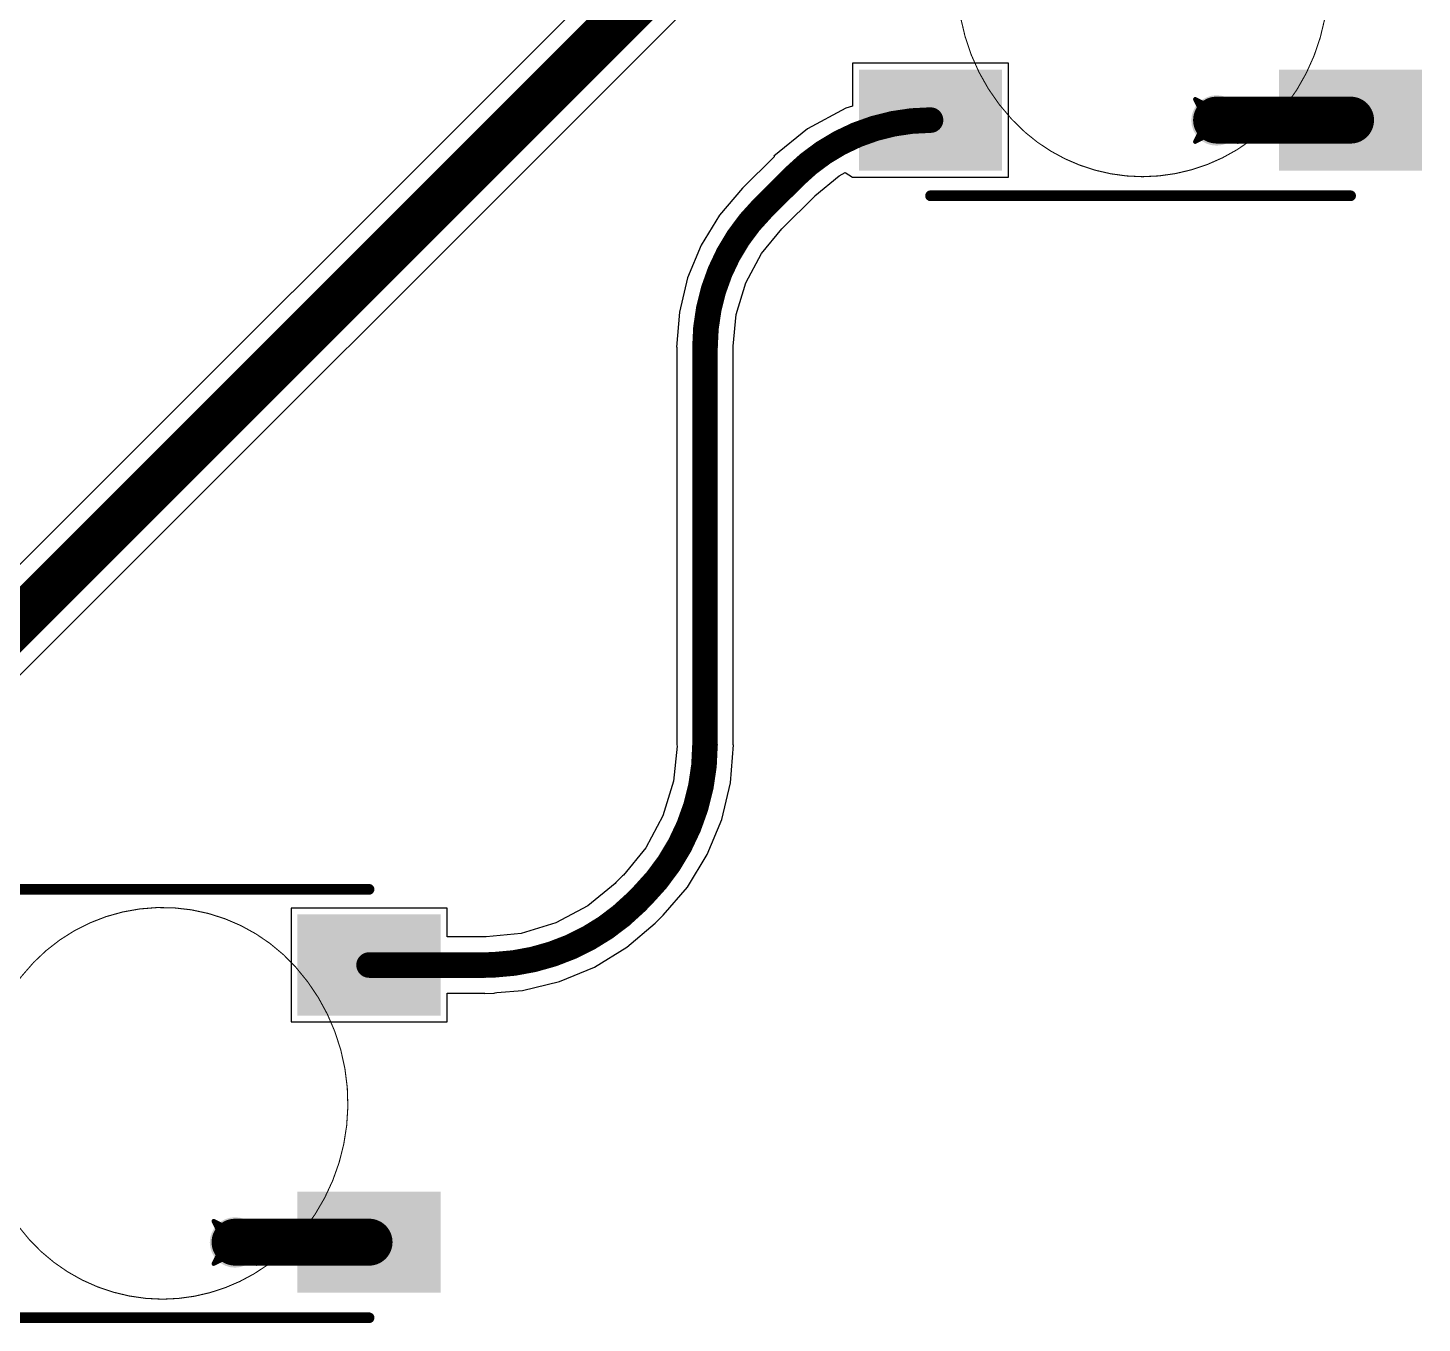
# Model space of a CAD drawing. Header units: inches. Extents: x -11 to 1110, y -7 to 455.
# Drawn here: x 428.97 to 445.57, y 116.95 to 132.37 of the extents above; entities that cross this region are included whole.
import ezdxf

# ---------------------------------------------------------------- set-up
doc = ezdxf.new("R2010")
doc.units = ezdxf.units.IN
for name, color, linetype in [('Bottom Layer', 5, 'Continuous'), ('Drill Drawing', 1, 'Continuous'), ('Mechanical 7', 56, 'Continuous'), ('Top Layer', 1, 'Continuous'), ('Top Overlay', 2, 'Continuous'), ('Top Paste', 8, 'Continuous'), ('Top Solder', 216, 'Continuous'), ('Via Holes', 16, 'Continuous')]:
    doc.layers.add(name, color=color, linetype=linetype)

msp = doc.modelspace()

# ---------------------------------------------------------------- hatches: boundary and pattern name
at = {"layer": 'Bottom Layer'}
h = msp.add_hatch(color=5, dxfattribs=at)
edge = h.paths.add_edge_path()
edge.add_arc((443.121, 131.271), 0.3, 0, 360)
h = msp.add_hatch(color=5, dxfattribs=at)
edge = h.paths.add_edge_path()
edge.add_arc((431.437, 117.911), 0.3, 0, 360)
at = {"layer": 'Top Layer'}
for points in [[(438.967, 131.775), (440.467, 131.775), (440.467, 130.775), (438.967, 130.775)], [(443.967, 131.775), (445.467, 131.775), (445.467, 130.775), (443.967, 130.775)], [(433.783, 120.714), (432.283, 120.714), (432.283, 121.714), (433.783, 121.714)], [(432.283, 118.414), (433.783, 118.414), (433.783, 117.414), (432.283, 117.414)]]:
    msp.add_hatch(color=1, dxfattribs=at).paths.add_polyline_path(points)
h = msp.add_hatch(color=1, dxfattribs=at)
edge = h.paths.add_edge_path()
edge.add_arc((443.121, 131.271), 0.3, 0, 360)
h = msp.add_hatch(color=1, dxfattribs=at)
edge = h.paths.add_edge_path()
edge.add_arc((431.437, 117.911), 0.3, 0, 360)
at = {"layer": 'Top Paste'}
for points in [[(438.967, 131.775), (440.467, 131.775), (440.467, 130.775), (438.967, 130.775)], [(443.967, 131.775), (445.467, 131.775), (445.467, 130.775), (443.967, 130.775)], [(433.783, 120.714), (432.283, 120.714), (432.283, 121.714), (433.783, 121.714)], [(432.283, 118.414), (433.783, 118.414), (433.783, 117.414), (432.283, 117.414)]]:
    msp.add_hatch(color=8, dxfattribs=at).paths.add_polyline_path(points)
at = {"layer": 'Top Solder'}
for points in [[(438.865, 131.876), (440.569, 131.876), (440.569, 130.673), (438.865, 130.673)], [(443.865, 131.876), (445.569, 131.876), (445.569, 130.673), (443.865, 130.673)], [(433.885, 120.613), (432.181, 120.613), (432.181, 121.816), (433.885, 121.816)], [(432.181, 118.516), (433.885, 118.516), (433.885, 117.313), (432.181, 117.313)]]:
    msp.add_hatch(color=216, dxfattribs=at).paths.add_polyline_path(points)
at = {"layer": 'Via Holes'}
h = msp.add_hatch(color=7, dxfattribs=at)
edge = h.paths.add_edge_path()
edge.add_arc((443.121, 131.271), 0.15, 0, 360)
h = msp.add_hatch(color=7, dxfattribs=at)
edge = h.paths.add_edge_path()
edge.add_arc((431.437, 117.911), 0.15, 0, 360)

# ---------------------------------------------------------------- linework, layer by layer
at = {"layer": 'Bottom Layer'}
for p, q in [((437.705, 134.814), (426.852, 123.961)), ((427.511, 123.302), (438.364, 134.155))]:
    msp.add_line(p, q, dxfattribs=at)
msp.add_lwpolyline([(427.181, 123.631, 0.559, 0.559, 0), (438.121, 134.571, 0.559, 0.559, 0)], format="xyseb", dxfattribs=at)
at = {"layer": 'Drill Drawing'}
for points in [[(442.867, 131.525, 0.0508, 0.0508, 0), (443.121, 131.398, 0.0508, 0.0508, 0)], [(442.867, 131.525, 0.0508, 0.0508, 0), (442.994, 131.271, 0.0508, 0.0508, 0)], [(443.121, 131.398, 0.0508, 0.0508, 0), (443.375, 131.525, 0.0508, 0.0508, 0)], [(443.248, 131.271, 0.0508, 0.0508, 0), (443.375, 131.525, 0.0508, 0.0508, 0)], [(442.867, 131.017, 0.0508, 0.0508, 0), (442.994, 131.271, 0.0508, 0.0508, 0)], [(443.248, 131.271, 0.0508, 0.0508, 0), (443.375, 131.017, 0.0508, 0.0508, 0)], [(442.867, 131.017, 0.0508, 0.0508, 0), (443.121, 131.144, 0.0508, 0.0508, 0)], [(443.121, 131.144, 0.0508, 0.0508, 0), (443.375, 131.017, 0.0508, 0.0508, 0)], [(431.183, 118.165, 0.0508, 0.0508, 0), (431.437, 118.038, 0.0508, 0.0508, 0)], [(431.183, 118.165, 0.0508, 0.0508, 0), (431.31, 117.911, 0.0508, 0.0508, 0)], [(431.437, 118.038, 0.0508, 0.0508, 0), (431.691, 118.165, 0.0508, 0.0508, 0)], [(431.564, 117.911, 0.0508, 0.0508, 0), (431.691, 118.165, 0.0508, 0.0508, 0)], [(431.183, 117.657, 0.0508, 0.0508, 0), (431.31, 117.911, 0.0508, 0.0508, 0)], [(431.564, 117.911, 0.0508, 0.0508, 0), (431.691, 117.657, 0.0508, 0.0508, 0)], [(431.183, 117.657, 0.0508, 0.0508, 0), (431.437, 117.784, 0.0508, 0.0508, 0)], [(431.437, 117.784, 0.0508, 0.0508, 0), (431.691, 117.657, 0.0508, 0.0508, 0)]]:
    msp.add_lwpolyline(points, format="xyseb", dxfattribs=at)
for points in [[(442.855, 131.525, 0.0254, 0.0254, 1), (442.88, 131.525, 0.0254, 0.0254, 1)], [(442.855, 131.525, 0.0254, 0.0254, 1), (442.88, 131.525, 0.0254, 0.0254, 1)], [(443.363, 131.525, 0.0254, 0.0254, 1), (443.388, 131.525, 0.0254, 0.0254, 1)], [(443.363, 131.525, 0.0254, 0.0254, 1), (443.388, 131.525, 0.0254, 0.0254, 1)], [(442.982, 131.271, 0.0254, 0.0254, 1), (443.007, 131.271, 0.0254, 0.0254, 1)], [(442.982, 131.271, 0.0254, 0.0254, 1), (443.007, 131.271, 0.0254, 0.0254, 1)], [(443.109, 131.398, 0.0254, 0.0254, 1), (443.134, 131.398, 0.0254, 0.0254, 1)], [(443.109, 131.398, 0.0254, 0.0254, 1), (443.134, 131.398, 0.0254, 0.0254, 1)], [(443.236, 131.271, 0.0254, 0.0254, 1), (443.261, 131.271, 0.0254, 0.0254, 1)], [(443.236, 131.271, 0.0254, 0.0254, 1), (443.261, 131.271, 0.0254, 0.0254, 1)], [(443.109, 131.144, 0.0254, 0.0254, 1), (443.134, 131.144, 0.0254, 0.0254, 1)], [(443.109, 131.144, 0.0254, 0.0254, 1), (443.134, 131.144, 0.0254, 0.0254, 1)], [(442.855, 131.017, 0.0254, 0.0254, 1), (442.88, 131.017, 0.0254, 0.0254, 1)], [(442.855, 131.017, 0.0254, 0.0254, 1), (442.88, 131.017, 0.0254, 0.0254, 1)], [(443.363, 131.017, 0.0254, 0.0254, 1), (443.388, 131.017, 0.0254, 0.0254, 1)], [(443.363, 131.017, 0.0254, 0.0254, 1), (443.388, 131.017, 0.0254, 0.0254, 1)], [(431.171, 118.165, 0.0254, 0.0254, 1), (431.196, 118.165, 0.0254, 0.0254, 1)], [(431.171, 118.165, 0.0254, 0.0254, 1), (431.196, 118.165, 0.0254, 0.0254, 1)], [(431.679, 118.165, 0.0254, 0.0254, 1), (431.704, 118.165, 0.0254, 0.0254, 1)], [(431.679, 118.165, 0.0254, 0.0254, 1), (431.704, 118.165, 0.0254, 0.0254, 1)], [(431.425, 118.038, 0.0254, 0.0254, 1), (431.45, 118.038, 0.0254, 0.0254, 1)], [(431.425, 118.038, 0.0254, 0.0254, 1), (431.45, 118.038, 0.0254, 0.0254, 1)], [(431.298, 117.911, 0.0254, 0.0254, 1), (431.323, 117.911, 0.0254, 0.0254, 1)], [(431.298, 117.911, 0.0254, 0.0254, 1), (431.323, 117.911, 0.0254, 0.0254, 1)], [(431.552, 117.911, 0.0254, 0.0254, 1), (431.577, 117.911, 0.0254, 0.0254, 1)], [(431.552, 117.911, 0.0254, 0.0254, 1), (431.577, 117.911, 0.0254, 0.0254, 1)], [(431.171, 117.657, 0.0254, 0.0254, 1), (431.196, 117.657, 0.0254, 0.0254, 1)], [(431.171, 117.657, 0.0254, 0.0254, 1), (431.196, 117.657, 0.0254, 0.0254, 1)], [(431.425, 117.784, 0.0254, 0.0254, 1), (431.45, 117.784, 0.0254, 0.0254, 1)], [(431.425, 117.784, 0.0254, 0.0254, 1), (431.45, 117.784, 0.0254, 0.0254, 1)], [(431.679, 117.657, 0.0254, 0.0254, 1), (431.704, 117.657, 0.0254, 0.0254, 1)], [(431.679, 117.657, 0.0254, 0.0254, 1), (431.704, 117.657, 0.0254, 0.0254, 1)]]:
    msp.add_lwpolyline(points, format="xyseb", close=True, dxfattribs=at)
at = {"layer": 'Mechanical 7'}
for points in [[(443.645, 134.732, 0.0127, 0.0127, -0.392489), (443.948, 131.451, 0.0127, 0.0127, 0)], [(440.842, 131.13, 0.0127, 0.0127, -0.393062), (440.539, 134.412, 0.0127, 0.0127, 0)], [(443.948, 131.451, 0.0127, 0.0127, -0.233404), (442.241, 130.601, 0.0127, 0.0127, 0)], [(442.241, 130.601, 0.0127, 0.0127, -0.181546), (440.842, 131.13, 0.0127, 0.0127, 0)], [(429.039, 121.244, 0.0127, 0.0127, -0.437147), (432.159, 121.19, 0.0127, 0.0127, 0)], [(428.989, 117.944, 0.0127, 0.0127, -0.391806), (429.039, 121.244, 0.0127, 0.0127, 0)], [(432.159, 121.19, 0.0127, 0.0127, -0.391967), (432.109, 117.89, 0.0127, 0.0127, 0)], [(430.574, 117.235, 0.0127, 0.0127, -0.211912), (428.989, 117.944, 0.0127, 0.0127, 0)], [(432.109, 117.89, 0.0127, 0.0127, -0.202598), (430.574, 117.235, 0.0127, 0.0127, 0)]]:
    msp.add_lwpolyline(points, format="xyseb", dxfattribs=at)
for points in [[(443.945, 131.451, 0.00635, 0.00635, 1), (443.951, 131.451, 0.00635, 0.00635, 1)], [(443.945, 131.451, 0.00635, 0.00635, 1), (443.951, 131.451, 0.00635, 0.00635, 1)], [(440.839, 131.13, 0.00635, 0.00635, 1), (440.846, 131.13, 0.00635, 0.00635, 1)], [(440.839, 131.13, 0.00635, 0.00635, 1), (440.846, 131.13, 0.00635, 0.00635, 1)], [(442.238, 130.601, 0.00635, 0.00635, 1), (442.244, 130.601, 0.00635, 0.00635, 1)], [(442.238, 130.601, 0.00635, 0.00635, 1), (442.244, 130.601, 0.00635, 0.00635, 1)], [(429.036, 121.244, 0.00635, 0.00635, 1), (429.043, 121.244, 0.00635, 0.00635, 1)], [(429.036, 121.244, 0.00635, 0.00635, 1), (429.043, 121.244, 0.00635, 0.00635, 1)], [(432.156, 121.19, 0.00635, 0.00635, 1), (432.163, 121.19, 0.00635, 0.00635, 1)], [(432.156, 121.19, 0.00635, 0.00635, 1), (432.163, 121.19, 0.00635, 0.00635, 1)], [(428.986, 117.944, 0.00635, 0.00635, 1), (428.992, 117.944, 0.00635, 0.00635, 1)], [(428.986, 117.944, 0.00635, 0.00635, 1), (428.992, 117.944, 0.00635, 0.00635, 1)], [(432.106, 117.89, 0.00635, 0.00635, 1), (432.112, 117.89, 0.00635, 0.00635, 1)], [(432.106, 117.89, 0.00635, 0.00635, 1), (432.112, 117.89, 0.00635, 0.00635, 1)], [(430.571, 117.235, 0.00635, 0.00635, 1), (430.578, 117.235, 0.00635, 0.00635, 1)], [(430.571, 117.235, 0.00635, 0.00635, 1), (430.578, 117.235, 0.00635, 0.00635, 1)]]:
    msp.add_lwpolyline(points, format="xyseb", close=True, dxfattribs=at)
at = {"layer": 'Top Layer'}
for p, q in [((440.645, 131.953), (438.789, 131.953)), ((438.789, 131.953), (438.789, 131.442)), ((440.645, 130.597), (440.645, 131.953)), ((438.708, 131.417), (438.253, 131.173)), ((438.789, 131.442), (438.708, 131.417)), ((438.253, 131.173), (437.853, 130.846)), ((437.858, 130.841), (437.48, 130.464)), ((437.853, 130.846), (437.858, 130.841)), ((437.858, 130.841), (437.858, 130.841)), ((438.628, 130.611), (438.701, 130.65)), ((438.701, 130.65), (438.789, 130.597)), ((437.479, 130.465), (437.206, 130.145)), ((437.48, 130.464), (437.479, 130.465)), ((438.34, 130.374), (438.628, 130.611)), ((438.789, 130.597), (438.789, 130.597)), ((438.789, 130.597), (440.645, 130.597)), ((437.956, 129.988), (438.334, 130.365)), ((438.334, 130.365), (438.34, 130.374)), ((437.206, 130.145), (436.986, 129.787)), ((437.704, 129.686), (437.946, 129.981)), ((437.946, 129.981), (437.956, 129.988)), ((436.986, 129.787), (436.825, 129.398)), ((437.518, 129.339), (437.704, 129.686)), ((436.825, 129.398), (436.727, 128.989)), ((437.404, 128.962), (437.518, 129.339)), ((436.727, 128.989), (436.694, 128.57)), ((437.367, 128.582), (437.404, 128.962)), ((436.694, 128.57), (436.696, 128.57)), ((436.696, 128.57), (436.696, 123.836)), ((437.369, 128.57), (437.367, 128.582)), ((437.369, 123.836), (437.369, 128.57)), ((436.699, 123.821), (436.658, 123.405)), ((436.696, 123.836), (436.699, 123.821)), ((437.336, 123.385), (437.371, 123.836)), ((437.371, 123.836), (437.369, 123.836)), ((436.658, 123.405), (436.532, 122.991)), ((437.231, 122.946), (437.336, 123.385)), ((436.532, 122.991), (436.328, 122.609)), ((437.058, 122.529), (437.231, 122.946)), ((436.328, 122.609), (436.063, 122.286)), ((436.822, 122.143), (437.058, 122.529)), ((435.961, 122.184), (435.638, 121.919)), ((435.969, 122.196), (435.961, 122.184)), ((436.05, 122.278), (435.969, 122.196)), ((436.063, 122.286), (436.05, 122.278)), ((436.536, 121.809), (436.822, 122.143)), ((433.961, 121.892), (432.105, 121.892)), ((432.105, 121.892), (432.105, 120.537)), ((433.961, 121.551), (433.961, 121.892)), ((435.638, 121.919), (435.256, 121.715)), ((435.256, 121.715), (434.842, 121.589)), ((436.103, 121.425), (436.438, 121.711)), ((436.438, 121.711), (436.447, 121.719)), ((436.447, 121.719), (436.528, 121.8)), ((436.528, 121.8), (436.536, 121.809)), ((436.528, 121.8), (436.528, 121.8)), ((434.411, 121.551), (433.961, 121.551)), ((434.426, 121.548), (434.411, 121.551)), ((434.842, 121.589), (434.426, 121.548)), ((435.718, 121.189), (436.103, 121.425)), ((435.301, 121.016), (435.718, 121.189)), ((434.861, 120.911), (435.301, 121.016)), ((433.961, 120.537), (433.961, 120.878)), ((433.961, 120.878), (434.411, 120.878)), ((434.411, 120.875), (434.522, 120.88)), ((434.411, 120.878), (434.411, 120.875)), ((434.522, 120.88), (434.536, 120.883)), ((434.536, 120.883), (434.555, 120.887)), ((434.555, 120.887), (434.861, 120.911)), ((432.105, 120.537), (433.961, 120.537))]:
    msp.add_line(p, q, dxfattribs=at)
for points in [[(443.121, 131.275, 0.559, 0.559, 0), (444.717, 131.275, 0.559, 0.559, 0)], [(438.096, 130.603, 0.305, 0.305, -0.198912), (439.717, 131.275, 0.305, 0.305, 0)], [(437.718, 130.226, 0.305, 0.305, 0), (438.096, 130.603, 0.305, 0.305, 0)], [(437.032, 128.57, 0.305, 0.305, -0.198912), (437.718, 130.226, 0.305, 0.305, 0)], [(437.032, 123.836, 0.305, 0.305, 0), (437.032, 128.57, 0.305, 0.305, 0)], [(437.032, 123.836, 0.305, 0.305, -0.198912), (436.288, 122.04, 0.305, 0.305, 0)], [(436.207, 121.958, 0.305, 0.305, 0), (436.288, 122.04, 0.305, 0.305, 0)], [(436.207, 121.958, 0.305, 0.305, -0.187562), (434.522, 121.217, 0.305, 0.305, 0)], [(433.033, 121.214, 0.305, 0.305, 0), (434.411, 121.214, 0.305, 0.305, 0)], [(434.522, 121.217, 0.305, 0.305, -0.010943), (434.411, 121.214, 0.305, 0.305, 0)], [(431.437, 117.914, 0.559, 0.559, 0), (433.033, 117.914, 0.559, 0.559, 0)]]:
    msp.add_lwpolyline(points, format="xyseb", dxfattribs=at)
for points in [[(442.982, 131.275, 0.279, 0.279, 1), (443.261, 131.275, 0.279, 0.279, 1)], [(444.577, 131.275, 0.279, 0.279, 1), (444.857, 131.275, 0.279, 0.279, 1)], [(439.641, 131.275, 0.152, 0.152, 1), (439.793, 131.275, 0.152, 0.152, 1)], [(438.019, 130.603, 0.152, 0.152, 1), (438.172, 130.603, 0.152, 0.152, 1)], [(438.019, 130.603, 0.152, 0.152, 1), (438.172, 130.603, 0.152, 0.152, 1)], [(437.642, 130.226, 0.152, 0.152, 1), (437.794, 130.226, 0.152, 0.152, 1)], [(437.642, 130.226, 0.152, 0.152, 1), (437.794, 130.226, 0.152, 0.152, 1)], [(436.956, 128.57, 0.152, 0.152, 1), (437.109, 128.57, 0.152, 0.152, 1)], [(436.956, 128.57, 0.152, 0.152, 1), (437.109, 128.57, 0.152, 0.152, 1)], [(436.956, 123.836, 0.152, 0.152, 1), (437.109, 123.836, 0.152, 0.152, 1)], [(436.956, 123.836, 0.152, 0.152, 1), (437.109, 123.836, 0.152, 0.152, 1)], [(436.212, 122.04, 0.152, 0.152, 1), (436.365, 122.04, 0.152, 0.152, 1)], [(436.212, 122.04, 0.152, 0.152, 1), (436.365, 122.04, 0.152, 0.152, 1)], [(436.131, 121.958, 0.152, 0.152, 1), (436.283, 121.958, 0.152, 0.152, 1)], [(436.131, 121.958, 0.152, 0.152, 1), (436.283, 121.958, 0.152, 0.152, 1)], [(432.957, 121.214, 0.152, 0.152, 1), (433.109, 121.214, 0.152, 0.152, 1)], [(434.335, 121.214, 0.152, 0.152, 1), (434.487, 121.214, 0.152, 0.152, 1)], [(434.335, 121.214, 0.152, 0.152, 1), (434.487, 121.214, 0.152, 0.152, 1)], [(434.446, 121.217, 0.152, 0.152, 1), (434.598, 121.217, 0.152, 0.152, 1)], [(434.446, 121.217, 0.152, 0.152, 1), (434.598, 121.217, 0.152, 0.152, 1)], [(431.298, 117.914, 0.279, 0.279, 1), (431.577, 117.914, 0.279, 0.279, 1)], [(432.893, 117.914, 0.279, 0.279, 1), (433.173, 117.914, 0.279, 0.279, 1)]]:
    msp.add_lwpolyline(points, format="xyseb", close=True, dxfattribs=at)
at = {"layer": 'Top Overlay'}
for points in [[(439.717, 130.374, 0.127, 0.127, 0), (444.717, 130.374, 0.127, 0.127, 0)], [(428.033, 122.115, 0.127, 0.127, 0), (433.033, 122.115, 0.127, 0.127, 0)], [(428.033, 117.014, 0.127, 0.127, 0), (433.033, 117.014, 0.127, 0.127, 0)]]:
    msp.add_lwpolyline(points, format="xyseb", dxfattribs=at)
for points in [[(439.685, 130.374, 0.0635, 0.0635, 1), (439.749, 130.374, 0.0635, 0.0635, 1)], [(444.685, 130.374, 0.0635, 0.0635, 1), (444.749, 130.374, 0.0635, 0.0635, 1)], [(433.001, 122.115, 0.0635, 0.0635, 1), (433.065, 122.115, 0.0635, 0.0635, 1)], [(433.001, 117.014, 0.0635, 0.0635, 1), (433.065, 117.014, 0.0635, 0.0635, 1)]]:
    msp.add_lwpolyline(points, format="xyseb", close=True, dxfattribs=at)

doc.saveas('drawing.dxf')
